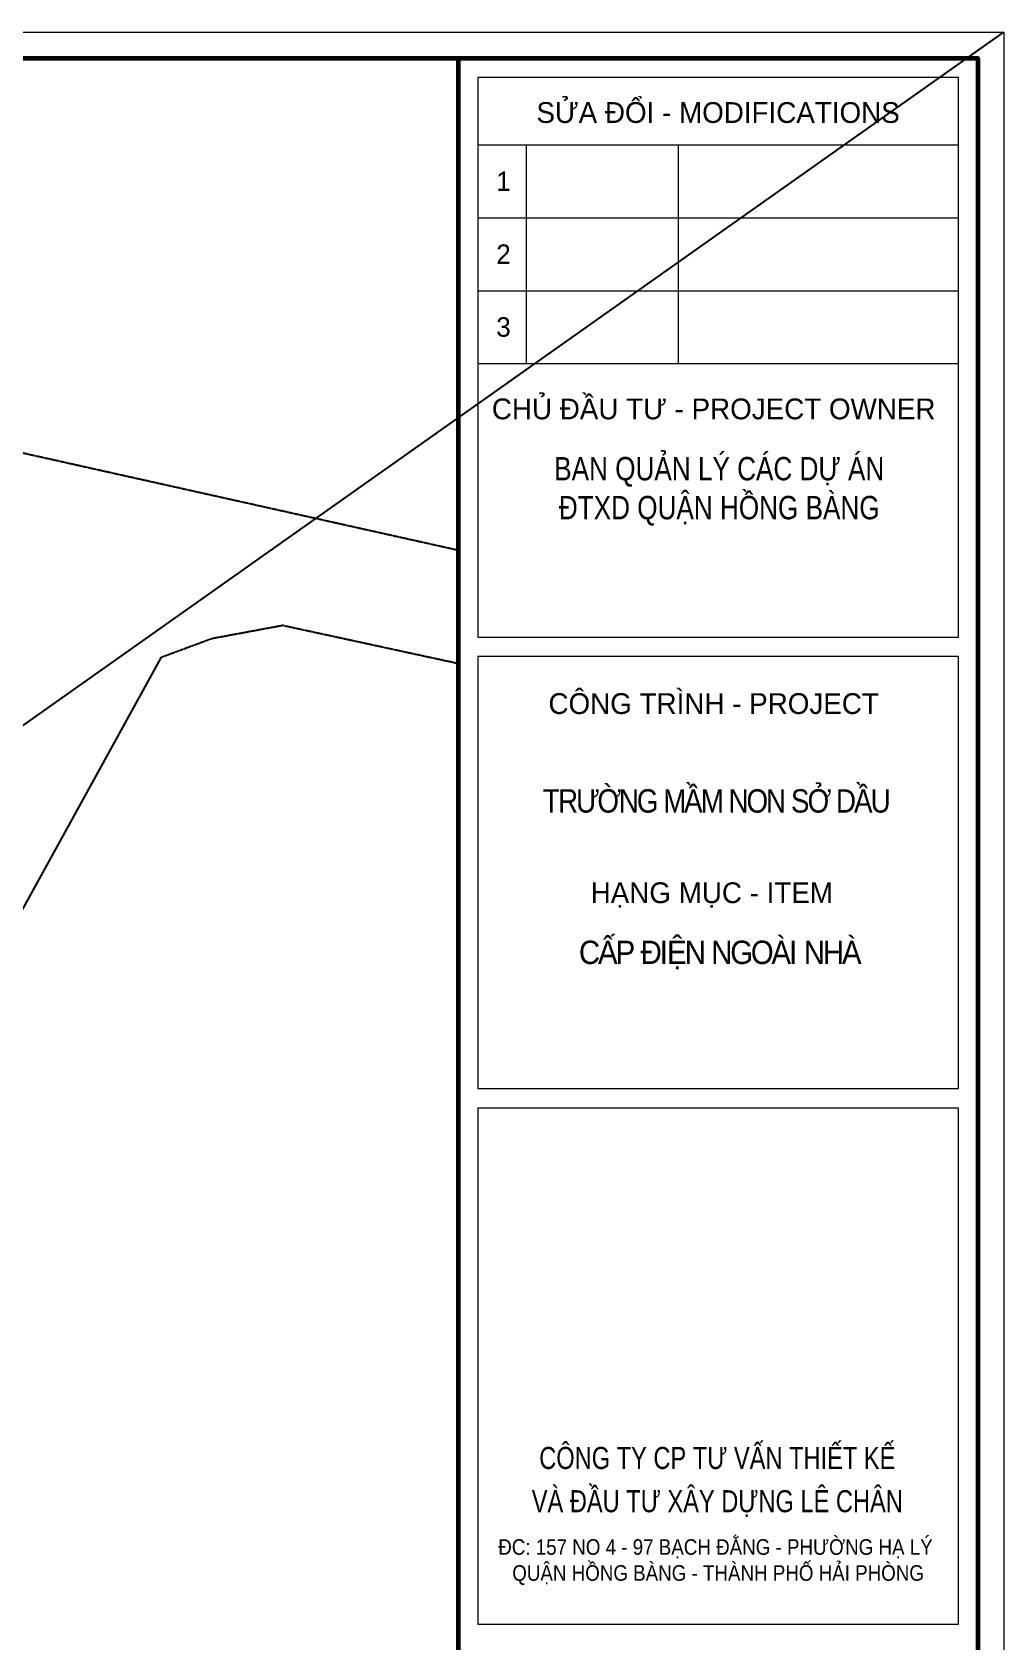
# Model space of a CAD drawing. Header units: millimetres. Extents: x -1075388 to -537338, y 70651 to 270651.
# Drawn here: x -845831 to -823388, y 149050 to 186225 of the extents above; entities that cross this region are included whole.
import ezdxf
from ezdxf.enums import TextEntityAlignment as Align
from ezdxf.xclip import XClip

# ---------------------------------------------------------------- set-up
doc = ezdxf.new("R2010")
doc.units = ezdxf.units.MM
doc.header["$LTSCALE"] = 5
doc.header["$XCLIPFRAME"] = 0
doc.linetypes.add('CENTER2', pattern=[28.575, 19.05, -3.175, 3.175, -3.175])
doc.linetypes.add('DASHED2', pattern=[0.375, 0.25, -0.125])
doc.layers.get('0').update_dxf_attribs({"linetype": 'CENTER2'})
for name, color, linetype, lineweight in [('08. Net Text', 3, 'Continuous', 13), ('Khungten_LCDI', 7, 'Continuous', 25), ('LC Net thay', 7, 'Continuous', 25), ('LC Text1', 3, 'Continuous', 20)]:
    doc.layers.add(name, color=color, linetype=linetype, lineweight=lineweight)
for name, color, linetype in [('BOVIA', 1, 'Continuous'), ('diavat', 9, 'Continuous'), ('KYHIEU', 7, 'Continuous'), ('NHA', 2, 'Continuous')]:
    doc.layers.add(name, color=color, linetype=linetype)
doc.layers.add('KCS_Plotter', color=11, linetype='Continuous', plot=False)
doc.styles.add('Khungten', font='VHAVAN.TTF', dxfattribs={"width": 0.9, "height": 5000})
doc.styles.add('Text Khung Ten', font='VHAVAN.TTF')
doc.styles.add('Title', font='VHBLACK.TTF')
doc.styles.add('VnArialH', font='VHARIAL.TTF')

# ---------------------------------------------------------------- blocks, each defined once
blk = doc.blocks.new('Nen ht')
at = {"layer": 'BOVIA', "color": 250, "elevation": -2370, "flags": 128}
blk.add_lwpolyline([(48244, 8450), (43800, 10662), (43525, 11069), (43430, 11574), (65976, 52541)], dxfattribs=at)
at = {"layer": 'diavat', "color": 250, "linetype": 'DASHED2', "ltscale": 3}
for points, elevation in [([(26595, 71172), (51302, 61241), (60061, 57865), (73560, 54850)], 122), ([(65976, 52541), (67138, 52972), (68774, 53276), (73277, 52298)], -2370)]:
    blk.add_lwpolyline(points, dxfattribs=dict(at, elevation=elevation))
at = {"layer": 'KYHIEU', "color": 250, "lineweight": 0, "style": 'VnArialH', "width": 0.6}
for tag, p in [('DC-02', (-46804, -9650, -10682)), ('2.478', (-46804, -10928, -10682))]:
    blk.add_attdef(tag, text='', height=756, dxfattribs=at).set_placement(p, align=Align.CENTER)
blk = doc.blocks.new('lcdi fix')
at = {"layer": 'Defpoints', "lineweight": 0}
blk.add_lwpolyline([(-1200, -14850), (-1200, 14850), (40800, 14850), (40800, -14850)], close=True, dxfattribs=at)
at = {"layer": 'Khungten_LCDI', "color": 5, "lineweight": 60}
blk.add_line((36600, 14650), (36600, -14650), dxfattribs=at)
at = {"layer": 'Khungten_LCDI', "color": 5, "lineweight": 25}
blk.add_line((40600, -14650), (40600, 14650), dxfattribs=at)
at = {"layer": 'Khungten_LCDI', "color": 9, "lineweight": 15}
for p, q in [((36750, 13981), (40450, 13981)), ((37123, 13981), (37123, 12297)), ((38293, 13981), (38293, 12297)), ((36750, 13420), (40450, 13420)), ((36750, 12858), (40450, 12858)), ((36750, 12297), (40450, 12297))]:
    blk.add_line(p, q, dxfattribs=at)
at = {"layer": 'Khungten_LCDI', "color": 5, "lineweight": 60}
blk.add_lwpolyline([(0, -14650), (0, 14650), (40600, 14650), (40600, -14650)], close=True, dxfattribs=at)
at = {"layer": 'Khungten_LCDI', "color": 9, "lineweight": 15}
for points in [[(36750, 10190), (40450, 10190), (40450, 14500), (36750, 14500)], [(36750, 6712), (40450, 6712), (40450, 10040), (36750, 10040)], [(36750, 2587), (40450, 2587), (40450, 6562), (36750, 6562)]]:
    blk.add_lwpolyline(points, close=True, dxfattribs=at)
at = {"color": 7, "style": 'Khungten'}
for s, p in [('söa ®æi - modifications', (38600, 14151)), ('chñ ®Çu t\xad - project owner', (38566, 11868)), ('c«ng tr×nh - PROJECT', (38566, 9598)), ('h¹ng môc - item', (38552, 8141))]:
    blk.add_text(s, height=160, dxfattribs=at).set_placement(p, align=Align.CENTER)
at = {"color": 7, "style": 'Title', "width": 0.8}
for s, p in [('c«ng ty cp t\xad vÊn thiÕt kÕ', (38594, 3782)), ('vµ ®Çu t\xad x©y dùng lª ch©n', (38594, 3449))]:
    blk.add_text(s, height=170, dxfattribs=at).set_placement(p, align=Align.CENTER)
at = {"color": 4, "char_height": 180, "attachment_point": 5, "style": 'Khungten'}
for s, insert, width in [('{\\f.VnArialH|b0|i0|c0|p34;\\W0.8;ban qu¶n lý c¸c dù ¸n \\P®txd quËn hång bµng}', (38609, 11313), 3619.87), ('{\\f.VnArialH|b0|i0|c0|p34;\\W0.85;\\T0.9;tr\xadêng mÇm non së dÇu}', (38582, 8927), 3712.56), ('{\\f.VnArialH|b0|i0|c0|p34;\\T0.9;cÊp ®iÖn ngoµi nhµ}', (38609, 7742), 3712.56)]:
    blk.add_mtext(s, dxfattribs=dict(at, insert=insert, width=width))
at = {"color": 7, "insert": (38600, 3241), "char_height": 120, "attachment_point": 2, "style": 'Khungten'}
blk.add_mtext_dynamic_manual_height_columns('®c: 157 no 4 - 97 b¹ch ®»ng - ph\xadêng h¹ lý   quËn hång bµng - thµnh phè h¶i phßng ', width=3421.65, gutter_width=25, heights=[0], dxfattribs=at)
at = {"color": 7, "style": 'Khungten', "width": 0.8}
for tag, p in [('REVISION', (39499, -10746)), ('NGAYHT', (39546, -11609))]:
    blk.add_attdef(tag, text='', height=200, dxfattribs=at).set_placement(p, align=Align.CENTER)
at = {"layer": '08. Net Text', "color": 7, "style": 'Text Khung Ten'}
blk.add_text('1', height=150, dxfattribs=at).set_placement((36892, 13627))
at = {"layer": '08. Net Text', "color": 7, "ltscale": 2, "style": 'Text Khung Ten'}
for s, p in [('2', (36892, 13065)), ('3', (36892, 12504))]:
    blk.add_text(s, height=150, dxfattribs=at).set_placement(p)
at = {"layer": 'LC Text1', "style": 'Title', "width": 1.485915}
for tag, p, p2 in [('TENBANVE1', (36913, -8886), (40339, -8886)), ('TENBANVE2', (36913, -9562), (40339, -9562))]:
    blk.add_attdef(tag, text='', height=250, dxfattribs=at).set_placement(p, p2, align=Align.FIT)
at = {"layer": 'LC Text1', "style": 'Title', "width": 0.7}
blk.add_attdef('SOBANVE', text='', height=250, dxfattribs=at).set_placement((39562, -13896), align=Align.CENTER)

msp = doc.modelspace()

# ---------------------------------------------------------------- linework, layer by layer
at = {"layer": 'KCS_Plotter'}
msp.add_line((-949387.665, 97124.99), (-823387.669, 186224.99), dxfattribs=at)

# ---------------------------------------------------------------- block references
at = {"layer": 'LC Net thay', "xscale": 3.000000000001631, "yscale": 3.000000000001631, "zscale": 3.000000000001631}
msp.add_blockref('lcdi fix', (-945787.665, 141674.99, -2329), dxfattribs=at)
at = {"layer": 'NHA'}
ref = msp.add_blockref('Nen ht', (-908818.656, 119243.518, 41.497), dxfattribs=at)
XClip(ref).set_block_clipping_path([(-36969.0091810265, -21518.5280143177), (72831.0680443905, 66381.4719856854)])

doc.saveas('drawing.dxf')
